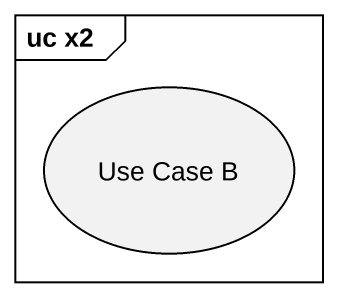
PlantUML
@startuml
mainframe uc x2
usecase "Use Case B" as Use_Case_B
@enduml
